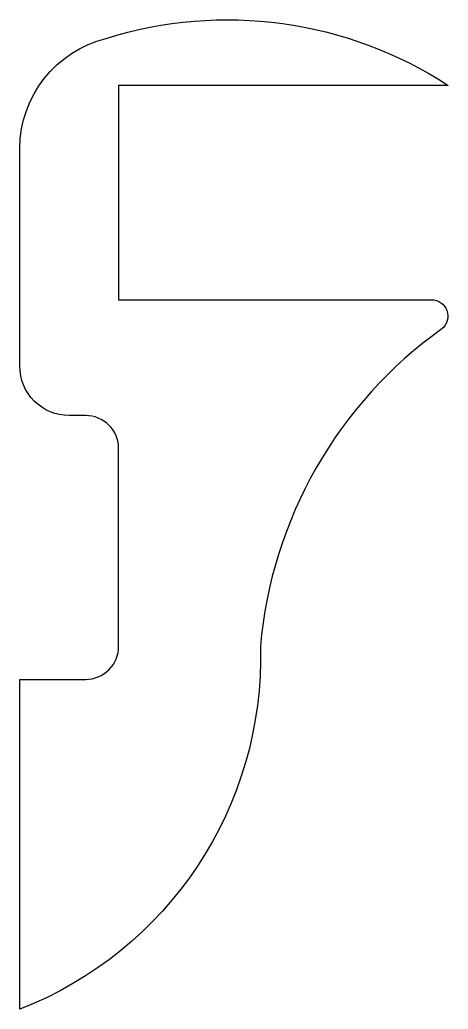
# Model space of a CAD drawing. Extents: x 262.6 to 275.6, y 235.7 to 265.7.
import ezdxf

# ---------------------------------------------------------------- set-up
doc = ezdxf.new("R2010")
doc.units = 0
doc.layers.add('ANA', color=220, linetype='CONTINUOUS')

msp = doc.modelspace()

# ---------------------------------------------------------------- linework, layer by layer
at = {"layer": 'ANA'}
msp.add_lwpolyline([(264.05, 253.657, -0.414214), (262.55, 255.157), (262.55, 261.767, -0.340145), (265.171, 265.091, -0.223955), (275.55, 263.667), (265.55, 263.667), (265.55, 257.167), (275.039, 257.167, -0.7026), (275.358, 256.282, 0.219911), (269.851, 246.654, -0.316941), (262.55, 235.657), (262.55, 245.657), (264.55, 245.657, 0.414214), (265.55, 246.657), (265.55, 252.657, 0.414214), (264.55, 253.657)], format="xyb", close=True, dxfattribs=at)

doc.saveas('drawing.dxf')
